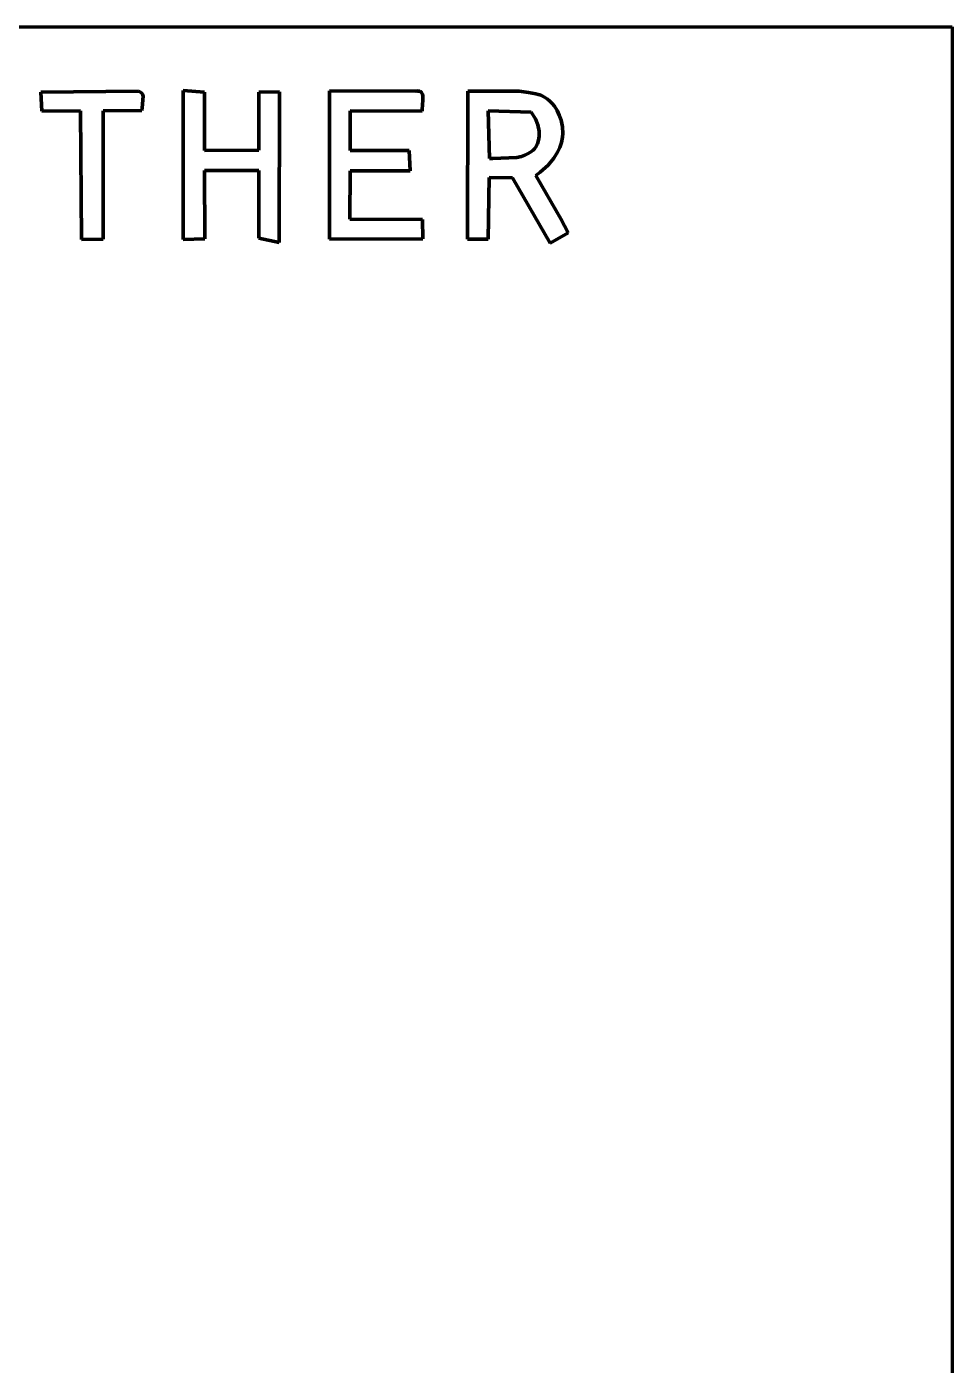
# Model space of a CAD drawing. Header units: millimetres. Extents: x 0 to 7.86, y 0 to 9.25.
# Drawn here: x 5.087 to 7.861, y 5.237 to 9.25 of the extents above; entities that cross this region are included whole.
import ezdxf

# ---------------------------------------------------------------- set-up
doc = ezdxf.new("R2010")
doc.units = ezdxf.units.MM
doc.layers.add('color#191919ff', color=7, linetype='CONTINUOUS', lineweight=100)
doc.layers.add('color#ffffffff', color=7, linetype='CONTINUOUS', lineweight=100)

msp = doc.modelspace()

# ---------------------------------------------------------------- linework, layer by layer
at = {"layer": 'color#191919ff'}
for p, q in [((5.1289, 9.0536), (5.4218, 9.0565)), ((5.1319, 8.9972), (5.1289, 9.0536)), ((5.4218, 9.0565), (5.4243, 9.0557)), ((5.4243, 9.0557), (5.4283, 9.0535)), ((5.4283, 9.0535), (5.4314, 9.0508)), ((5.4314, 9.0508), (5.4336, 9.0475)), ((5.4355, 9.0418), (5.4325, 9.0069)), ((5.4336, 9.0475), (5.4355, 9.0418)), ((5.5557, 8.6123), (5.5561, 9.0587)), ((5.5561, 9.0587), (5.6196, 9.0535)), ((5.6196, 9.0535), (5.6198, 8.8793)), ((5.7823, 9.0536), (5.8444, 9.055)), ((5.7828, 8.8796), (5.7823, 9.0536)), ((5.8444, 9.055), (5.8438, 8.6036)), ((5.9943, 9.0575), (6.2528, 9.0571)), ((5.9944, 8.6133), (5.9943, 9.0575)), ((6.2528, 9.0571), (6.2563, 9.0575)), ((6.2563, 9.0575), (6.2595, 9.0574)), ((6.2595, 9.0574), (6.2623, 9.0571)), ((6.2623, 9.0571), (6.2647, 9.0565)), ((6.2647, 9.0565), (6.2668, 9.0556)), ((6.2668, 9.0556), (6.2687, 9.0544)), ((6.2687, 9.0544), (6.2702, 9.053)), ((6.2702, 9.053), (6.2715, 9.0514)), ((6.2715, 9.0514), (6.2733, 9.0475)), ((6.2745, 9.0296), (6.2718, 9.0015)), ((6.2733, 9.0475), (6.2744, 9.043)), ((6.2744, 9.043), (6.2745, 9.0296)), ((6.4076, 8.6132), (6.4095, 9.0574)), ((6.4095, 9.0574), (6.5626, 9.0565)), ((6.5626, 9.0565), (6.5914, 9.0533)), ((6.5914, 9.0533), (6.6129, 9.0491)), ((6.6129, 9.0491), (6.62, 9.0473)), ((6.62, 9.0473), (6.625, 9.0457)), ((6.625, 9.0457), (6.6298, 9.0437)), ((6.6298, 9.0437), (6.639, 9.039)), ((6.639, 9.039), (6.6474, 9.0334)), ((6.6474, 9.0334), (6.6551, 9.0269)), ((5.2481, 8.9976), (5.1319, 8.9972)), ((5.2512, 8.6124), (5.2481, 8.9976)), ((5.4323, 8.9985), (5.3155, 8.9976)), ((5.3155, 8.9976), (5.3161, 8.6137)), ((5.4325, 9.0069), (5.4323, 8.9985)), ((6.2721, 8.9969), (6.0559, 8.9976)), ((6.0559, 8.9976), (6.0559, 8.8789)), ((6.2718, 9.0015), (6.2721, 8.9969)), ((6.4698, 8.9975), (6.4744, 8.855)), ((6.5988, 8.9935), (6.4698, 8.9975)), ((6.6115, 8.9738), (6.5988, 8.9935)), ((6.6551, 9.0269), (6.6622, 9.0197)), ((6.6622, 9.0197), (6.6685, 9.0118)), ((6.6685, 9.0118), (6.6767, 8.9988)), ((6.6767, 8.9988), (6.6833, 8.9849)), ((6.6188, 8.9556), (6.6115, 8.9738)), ((6.6226, 8.9366), (6.6188, 8.9556)), ((6.6833, 8.9849), (6.6884, 8.9702)), ((6.6884, 8.9702), (6.6927, 8.9501)), ((6.6927, 8.9501), (6.6941, 8.93)), ((6.6175, 8.8988), (6.621, 8.9099)), ((6.621, 8.9099), (6.6227, 8.9212)), ((6.6227, 8.9212), (6.6226, 8.9366)), ((6.693, 8.9191), (6.6896, 8.9033)), ((6.6941, 8.93), (6.693, 8.9191)), ((5.6198, 8.8793), (5.7828, 8.8796)), ((6.0559, 8.8789), (6.2331, 8.8794)), ((6.2331, 8.8794), (6.2361, 8.8186)), ((6.5795, 8.8646), (6.5884, 8.8688)), ((6.5884, 8.8688), (6.5969, 8.874)), ((6.5969, 8.874), (6.601, 8.8771)), ((6.601, 8.8771), (6.6049, 8.8804)), ((6.6049, 8.8804), (6.6087, 8.8841)), ((6.6087, 8.8841), (6.6123, 8.8881)), ((6.6123, 8.8881), (6.6175, 8.8988)), ((6.6778, 8.8738), (6.6667, 8.8558)), ((6.6845, 8.8882), (6.6778, 8.8738)), ((6.6896, 8.9033), (6.6845, 8.8882)), ((6.4744, 8.855), (6.4842, 8.8552)), ((6.4842, 8.8552), (6.5556, 8.8581)), ((6.5556, 8.8581), (6.5702, 8.8614)), ((6.5702, 8.8614), (6.5795, 8.8646)), ((6.6497, 8.8353), (6.6258, 8.8139)), ((6.6667, 8.8558), (6.6497, 8.8353)), ((5.7824, 8.8189), (5.6197, 8.8189)), ((5.6197, 8.8189), (5.6203, 8.6138)), ((5.7829, 8.616), (5.7824, 8.8189)), ((6.0561, 8.8186), (6.0557, 8.673)), ((6.2361, 8.8186), (6.0561, 8.8186)), ((6.4727, 8.7986), (6.4696, 8.6131)), ((6.5433, 8.7973), (6.4727, 8.7986)), ((6.6557, 8.6009), (6.5433, 8.7973)), ((6.6258, 8.8139), (6.6128, 8.8045)), ((6.6128, 8.8045), (6.6881, 8.6745)), ((6.0557, 8.673), (6.2727, 8.6724)), ((6.2727, 8.6724), (6.2742, 8.6138)), ((6.6881, 8.6745), (6.7102, 8.6321)), ((6.7102, 8.6321), (6.6557, 8.6009)), ((5.3161, 8.6137), (5.2512, 8.6124)), ((5.6203, 8.6138), (5.5557, 8.6123)), ((5.8438, 8.6036), (5.7829, 8.616)), ((6.2742, 8.6138), (5.9944, 8.6133)), ((6.4696, 8.6131), (6.4076, 8.6132))]:
    msp.add_line(p, q, dxfattribs=at)
at = {"layer": 'color#ffffffff'}
for p, q in [((0, 9.25), (7.8611, 9.25)), ((7.8611, 9.25), (7.8611, 0)), ((5.4218, 9.0565), (5.1289, 9.0536)), ((5.1289, 9.0536), (5.1319, 8.9972)), ((5.4243, 9.0557), (5.4218, 9.0565)), ((5.4283, 9.0535), (5.4243, 9.0557)), ((5.4314, 9.0508), (5.4283, 9.0535)), ((5.4336, 9.0475), (5.4314, 9.0508)), ((5.4325, 9.0069), (5.4355, 9.0418)), ((5.4355, 9.0418), (5.4336, 9.0475)), ((5.5561, 9.0587), (5.5557, 8.6123)), ((5.6196, 9.0535), (5.5561, 9.0587)), ((5.6198, 8.8793), (5.6196, 9.0535)), ((5.8444, 9.055), (5.7823, 9.0536)), ((5.7823, 9.0536), (5.7828, 8.8796)), ((5.8438, 8.6036), (5.8444, 9.055)), ((5.9943, 9.0575), (5.9944, 8.6133)), ((6.2528, 9.0571), (5.9943, 9.0575)), ((6.2563, 9.0575), (6.2528, 9.0571)), ((6.2595, 9.0574), (6.2563, 9.0575)), ((6.2623, 9.0571), (6.2595, 9.0574)), ((6.2647, 9.0565), (6.2623, 9.0571)), ((6.2668, 9.0556), (6.2647, 9.0565)), ((6.2687, 9.0544), (6.2668, 9.0556)), ((6.2702, 9.053), (6.2687, 9.0544)), ((6.2715, 9.0514), (6.2702, 9.053)), ((6.2733, 9.0475), (6.2715, 9.0514)), ((6.2718, 9.0015), (6.2745, 9.0296)), ((6.2744, 9.043), (6.2733, 9.0475)), ((6.2745, 9.0296), (6.2744, 9.043)), ((6.4095, 9.0574), (6.4076, 8.6132)), ((6.5626, 9.0565), (6.4095, 9.0574)), ((6.5914, 9.0533), (6.5626, 9.0565)), ((6.6129, 9.0491), (6.5914, 9.0533)), ((6.62, 9.0473), (6.6129, 9.0491)), ((6.625, 9.0457), (6.62, 9.0473)), ((6.6298, 9.0437), (6.625, 9.0457)), ((6.639, 9.039), (6.6298, 9.0437)), ((6.6474, 9.0334), (6.639, 9.039)), ((6.6551, 9.0269), (6.6474, 9.0334)), ((5.1319, 8.9972), (5.2481, 8.9976)), ((5.2481, 8.9976), (5.2512, 8.6124)), ((5.3155, 8.9976), (5.4323, 8.9985)), ((5.3161, 8.6137), (5.3155, 8.9976)), ((5.4323, 8.9985), (5.4325, 9.0069)), ((6.0559, 8.8789), (6.0559, 8.9976)), ((6.0559, 8.9976), (6.2721, 8.9969)), ((6.2721, 8.9969), (6.2718, 9.0015)), ((6.4698, 8.9975), (6.5988, 8.9935)), ((6.4744, 8.855), (6.4698, 8.9975)), ((6.5988, 8.9935), (6.6115, 8.9738)), ((6.6622, 9.0197), (6.6551, 9.0269)), ((6.6685, 9.0118), (6.6622, 9.0197)), ((6.6767, 8.9988), (6.6685, 9.0118)), ((6.6833, 8.9849), (6.6767, 8.9988)), ((6.6115, 8.9738), (6.6188, 8.9556)), ((6.6188, 8.9556), (6.6226, 8.9366)), ((6.6884, 8.9702), (6.6833, 8.9849)), ((6.6927, 8.9501), (6.6884, 8.9702)), ((6.6941, 8.93), (6.6927, 8.9501)), ((6.621, 8.9099), (6.6175, 8.8988)), ((6.6227, 8.9212), (6.621, 8.9099)), ((6.6226, 8.9366), (6.6227, 8.9212)), ((6.6896, 8.9033), (6.693, 8.9191)), ((6.693, 8.9191), (6.6941, 8.93)), ((5.7828, 8.8796), (5.6198, 8.8793)), ((6.2331, 8.8794), (6.0559, 8.8789)), ((6.2361, 8.8186), (6.2331, 8.8794)), ((6.5884, 8.8688), (6.5795, 8.8646)), ((6.5969, 8.874), (6.5884, 8.8688)), ((6.601, 8.8771), (6.5969, 8.874)), ((6.6049, 8.8804), (6.601, 8.8771)), ((6.6087, 8.8841), (6.6049, 8.8804)), ((6.6123, 8.8881), (6.6087, 8.8841)), ((6.6175, 8.8988), (6.6123, 8.8881)), ((6.6667, 8.8558), (6.6778, 8.8738)), ((6.6778, 8.8738), (6.6845, 8.8882)), ((6.6845, 8.8882), (6.6896, 8.9033)), ((6.4842, 8.8552), (6.4744, 8.855)), ((6.5556, 8.8581), (6.4842, 8.8552)), ((6.5702, 8.8614), (6.5556, 8.8581)), ((6.5795, 8.8646), (6.5702, 8.8614)), ((6.6258, 8.8139), (6.6497, 8.8353)), ((6.6497, 8.8353), (6.6667, 8.8558)), ((5.6203, 8.6138), (5.6197, 8.8189)), ((5.6197, 8.8189), (5.7824, 8.8189)), ((5.7824, 8.8189), (5.7829, 8.616)), ((6.0557, 8.673), (6.0561, 8.8186)), ((6.0561, 8.8186), (6.2361, 8.8186)), ((6.4696, 8.6131), (6.4727, 8.7986)), ((6.4727, 8.7986), (6.5433, 8.7973)), ((6.5433, 8.7973), (6.6557, 8.6009)), ((6.6128, 8.8045), (6.6258, 8.8139)), ((6.6881, 8.6745), (6.6128, 8.8045)), ((6.2727, 8.6724), (6.0557, 8.673)), ((6.2742, 8.6138), (6.2727, 8.6724)), ((6.7102, 8.6321), (6.6881, 8.6745)), ((6.6557, 8.6009), (6.7102, 8.6321)), ((5.2512, 8.6124), (5.3161, 8.6137)), ((5.5557, 8.6123), (5.6203, 8.6138)), ((5.7829, 8.616), (5.8438, 8.6036)), ((5.9944, 8.6133), (6.2742, 8.6138)), ((6.4076, 8.6132), (6.4696, 8.6131))]:
    msp.add_line(p, q, dxfattribs=at)

doc.saveas('drawing.dxf')
